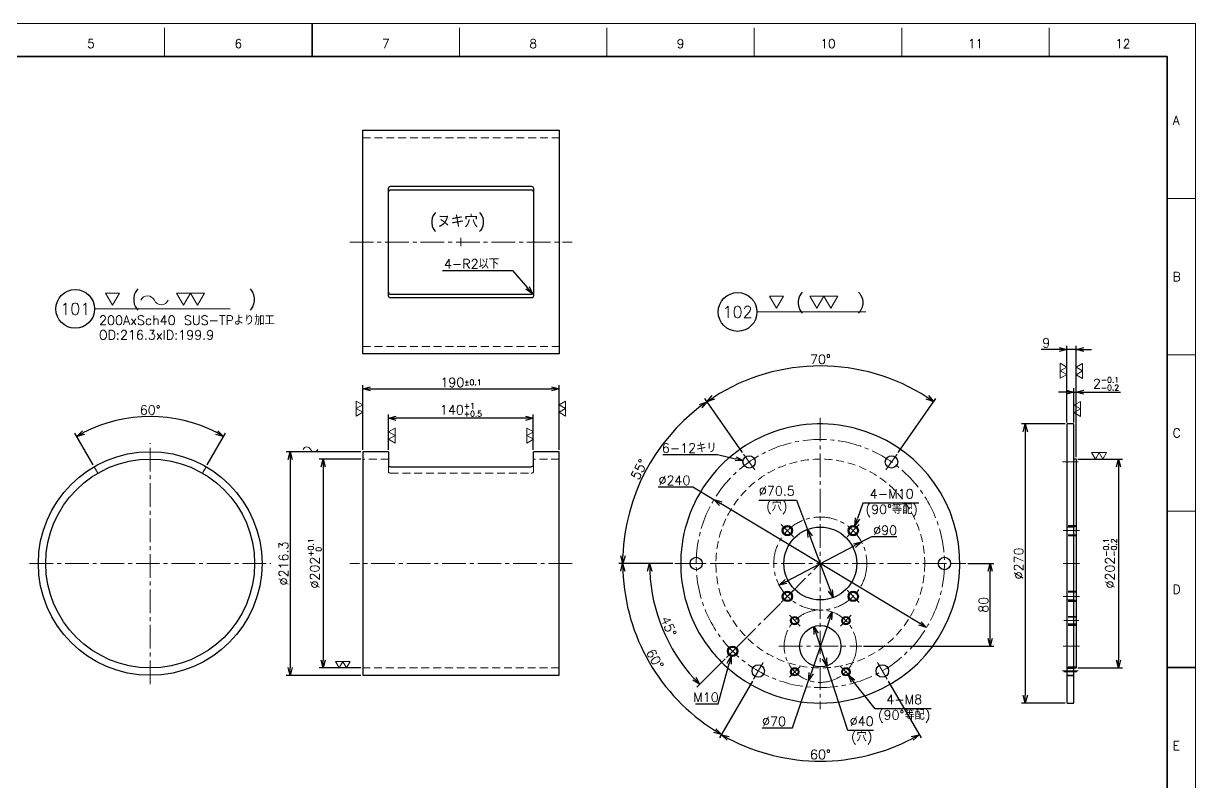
# Model space of a CAD drawing. Header units: millimetres. Extents: x 0 to 1764, y -26 to 1242.
# Drawn here: x 630 to 1764, y 508 to 1242 of the extents above; entities that cross this region are included whole.
import ezdxf
from ezdxf import colors
from ezdxf.entities.mleader import LeaderData, LeaderLine
from ezdxf.enums import TextEntityAlignment as Align
from ezdxf.math import Vec2, Vec3

# ---------------------------------------------------------------- set-up
doc = ezdxf.new("R2010")
doc.units = ezdxf.units.MM
doc.header["$LTSCALE"] = 1.2
doc.header["$PDMODE"] = 99
doc.header["$PDSIZE"] = 1
doc.linetypes.add('CENTER2', pattern=[28.575, 19.05, -3.175, 3.175, -3.175])
doc.linetypes.add('HIDDEN', pattern=[9.525, 6.35, -3.175])
for name, color, linetype, lineweight in [('01_NORMAL', 7, 'Continuous', 25), ('04_HIDDEN', 2, 'HIDDEN', 13), ('05_CENTER', 4, 'CENTER2', 13), ('07_TEXT', 3, 'Continuous', 13), ('08_DIM', 3, 'Continuous', 13), ('90_FRAME', 5, 'Continuous', 35)]:
    doc.layers.add(name, color=color, linetype=linetype, lineweight=lineweight)
doc.layers.add('10_DRAFT', color=8, linetype='Continuous', lineweight=0, plot=False)
doc.layers.add('91_BLANK', color=5, linetype='Continuous', lineweight=0, plot=False)
doc.styles.add('KSS_TXT', font='txt.shx', dxfattribs={"bigfont": 'extfont2.shx'})
doc.styles.add('KSS_TXT_S', font='txt.shx', dxfattribs={"height": 2, "bigfont": 'extfont2.shx'})
doc.styles.get("Standard").update_dxf_attribs({"font": 'txt.shx', "bigfont": 'extfont2.shx'})
doc.dimstyles.new('KSS_DIM', dxfattribs={"dimscale": 3, "dimtxt": 3, "dimasz": 2.5, "dimexe": 1.25, "dimexo": 0.625, "dimtad": 1, "dimdsep": 46, "dimtxsty": 'KSS_TXT', "dimblk": 'OPEN30', "dimcen": 0, "dimazin": 2, "dimtfac": 0.75, "dimtmove": 0, "dimatfit": 3, "dimldrblk": 'OPEN30', "dimfxl": 1.25, "dimtolj": 1, "dimarcsym": 0})
doc.dimstyles.new('KSS_DIM$3', dxfattribs={"dimscale": 3, "dimtxt": 3, "dimasz": 2.5, "dimexe": 1.25, "dimexo": 0.625, "dimtad": 1, "dimtih": 1, "dimtoh": 1, "dimdsep": 46, "dimtxsty": 'KSS_TXT', "dimblk": 'OPEN30', "dimcen": 0, "dimazin": 2, "dimtfac": 0.75, "dimtofl": 0, "dimtmove": 0, "dimatfit": 3, "dimldrblk": 'OPEN30', "dimfxl": 1.25, "dimtolj": 1, "dimarcsym": 0})
doc.dimstyles.new('KSS_DIM$4', dxfattribs={"dimscale": 3, "dimtxt": 3, "dimasz": 2.5, "dimexe": 1.25, "dimexo": 0.625, "dimtad": 1, "dimtih": 1, "dimtoh": 1, "dimdsep": 46, "dimtxsty": 'KSS_TXT', "dimblk": 'OPEN30', "dimcen": 0, "dimse1": 1, "dimazin": 2, "dimtfac": 0.75, "dimtofl": 0, "dimtmove": 0, "dimatfit": 3, "dimldrblk": 'OPEN30', "dimfxl": 1.25, "dimtolj": 1, "dimarcsym": 0})

# ---------------------------------------------------------------- blocks, each defined once
blk = doc.blocks.new('AM_BALLOON1')
at = {"transparency": 16777216}
blk.add_circle((0, 0), 5, dxfattribs=at)
blk.add_attdef('B_NUMBER', text='', height=3, dxfattribs=at).set_placement((0, 0), align=Align.MIDDLE_CENTER)
blk = doc.blocks.new('_OPEN')
at = {"color": 0, "linetype": 'ByBlock'}
for p, q in [((-1, 0.17), (0, 0)), ((0, 0), (-1, -0.17)), ((0, 0), (-1, 0))]:
    blk.add_line(p, q, dxfattribs=at)
blk = doc.blocks.new('_Open30')
at = {"color": 0, "linetype": 'ByBlock', "lineweight": -2}
for p, q in [((-1, 0.27), (0, 0)), ((0, 0), (-1, -0.27)), ((0, 0), (-1, 0))]:
    blk.add_line(p, q, dxfattribs=at)
blk = doc.blocks.new('*D142')
at = {"layer": '08_DIM', "color": 0, "lineweight": -2, "transparency": 16777216}
for p, q in [((1035.9, 1002.5), (1103.5, 1002.5)), ((1103.5, 1002.5), (1118, 985.8))]:
    blk.add_line(p, q, dxfattribs=at)
at = {"layer": 'Defpoints', "color": 0, "transparency": 16777216}
for p in [(1121.6, 981.6), (1122.9, 980.1)]:
    blk.add_point(p, dxfattribs=at)
at = {"layer": '08_DIM', "color": 0, "lineweight": -2, "transparency": 16777216, "xscale": 7.5, "yscale": 7.5, "zscale": 7.5, "rotation": 311.0299359716772}
blk.add_blockref('_Open30', (1122.9, 980.1), dxfattribs=at)
at = {"layer": '08_DIM', "color": 0, "transparency": 16777216, "insert": (1063.8, 1008.9), "char_height": 9, "attachment_point": 5, "style": 'KSS_TXT'}
blk.add_mtext('\\A1;\\A1;4-R2以下', dxfattribs=at)
blk = doc.blocks.new('p1ba01')
for p, q in [((0, 0), (-1.5, 2.6)), ((-1.5, 2.6), (1.5, 2.6)), ((1.5, 2.6), (0, 0))]:
    blk.add_line(p, q)
blk = doc.blocks.new('p1ba02')
for p, q in [((-1.5, 2.6), (1.5, 2.6)), ((0, 0), (-1.5, 2.6)), ((1.5, 2.6), (0, 0)), ((3, 0), (1.5, 2.6)), ((1.5, 2.6), (4.5, 2.6)), ((4.5, 2.6), (3, 0))]:
    blk.add_line(p, q)
blk = doc.blocks.new('*D143')
at = {"layer": '08_DIM', "color": 0, "lineweight": -2, "transparency": 16777216}
for p, q in [((698, 814.5), (680.1, 845.4)), ((808.1, 814.5), (825.9, 845.4))]:
    blk.add_line(p, q, dxfattribs=at)
blk.add_arc((753, 719.2), 142.1, 63.0254, 116.9746, dxfattribs=at)
at = {"layer": 'Defpoints', "color": 0, "transparency": 16777216}
for p in [(777.7, 859.1), (699, 812.8), (702.5, 806.6), (803.5, 806.6), (807.1, 812.8)]:
    blk.add_point(p, dxfattribs=at)
at = {"layer": '08_DIM', "color": 0, "lineweight": -2, "transparency": 16777216, "xscale": 7.5, "yscale": 7.5, "zscale": 7.5}
for p, rotation in [((682, 842.2), 208.4873083749743), ((824.1, 842.2), 331.5126916250257)]:
    blk.add_blockref('_Open30', p, dxfattribs=dict(at, rotation=rotation))
at = {"layer": '08_DIM', "color": 0, "transparency": 16777216, "insert": (753, 867.6), "char_height": 9, "attachment_point": 5, "style": 'KSS_TXT'}
blk.add_mtext('\\A1;60%%d', dxfattribs=at)
blk = doc.blocks.new('*D144')
at = {"layer": '08_DIM', "color": 0, "lineweight": -2, "transparency": 16777216}
for p, q in [((956.7, 820.2), (916.6, 820.2)), ((920.3, 812.7), (920.3, 625.7)), ((956.7, 618.2), (916.6, 618.2))]:
    blk.add_line(p, q, dxfattribs=at)
at = {"layer": 'Defpoints', "color": 0, "transparency": 16777216}
for p in [(958.6, 820.2), (920.3, 618.2), (958.6, 618.2)]:
    blk.add_point(p, dxfattribs=at)
at = {"layer": '08_DIM', "color": 0, "lineweight": -2, "transparency": 16777216, "xscale": 7.5, "yscale": 7.5, "zscale": 7.5}
for p, rotation in [((920.3, 820.2), 90), ((920.3, 618.2), 270)]:
    blk.add_blockref('_Open30', p, dxfattribs=dict(at, rotation=rotation))
at = {"layer": '08_DIM', "color": 0, "transparency": 16777216, "insert": (912.2, 719.2), "char_height": 9, "attachment_point": 5, "rotation": 90, "style": 'KSS_TXT'}
blk.add_mtext('\\A1;\\A1;%%c202{\\H5.400000;\\S+0.1^  0;}', dxfattribs=at)
blk = doc.blocks.new('*D145')
at = {"layer": '08_DIM', "color": 0, "lineweight": -2, "transparency": 16777216}
for p, q in [((956.7, 827.3), (884.7, 827.3)), ((888.4, 819.8), (888.4, 618.5)), ((956.7, 611), (884.7, 611))]:
    blk.add_line(p, q, dxfattribs=at)
at = {"layer": 'Defpoints', "color": 0, "transparency": 16777216}
for p in [(958.6, 827.3), (888.4, 611), (958.6, 611)]:
    blk.add_point(p, dxfattribs=at)
at = {"layer": '08_DIM', "color": 0, "lineweight": -2, "transparency": 16777216, "xscale": 7.5, "yscale": 7.5, "zscale": 7.5}
for p, rotation in [((888.4, 827.3), 90), ((888.4, 611), 270)]:
    blk.add_blockref('_Open30', p, dxfattribs=dict(at, rotation=rotation))
at = {"layer": '08_DIM', "color": 0, "transparency": 16777216, "insert": (882.1, 719.2), "char_height": 9, "attachment_point": 5, "rotation": 90, "style": 'KSS_TXT'}
blk.add_mtext('\\A1;\\A1;%%c216.3', dxfattribs=at)
blk = doc.blocks.new('*D146')
at = {"layer": '08_DIM', "color": 0, "lineweight": -2, "transparency": 16777216}
for p, q in [((958.6, 829.2), (958.6, 891.8)), ((966.1, 888.1), (1141.1, 888.1)), ((1148.6, 829.2), (1148.6, 891.8))]:
    blk.add_line(p, q, dxfattribs=at)
at = {"layer": 'Defpoints', "color": 0, "transparency": 16777216}
for p in [(1148.6, 888.1), (958.6, 827.3), (1148.6, 827.3)]:
    blk.add_point(p, dxfattribs=at)
at = {"layer": '08_DIM', "color": 0, "lineweight": -2, "transparency": 16777216, "xscale": 7.5, "yscale": 7.5, "zscale": 7.5, "rotation": 180}
blk.add_blockref('_Open30', (958.6, 888.1), dxfattribs=at)
at = {"layer": '08_DIM', "color": 0, "lineweight": -2, "transparency": 16777216, "xscale": 7.5, "yscale": 7.5, "zscale": 7.5}
blk.add_blockref('_Open30', (1148.6, 888.1), dxfattribs=at)
at = {"layer": '08_DIM', "color": 0, "transparency": 16777216, "insert": (1053.6, 894.4), "char_height": 9, "attachment_point": 5, "style": 'KSS_TXT'}
blk.add_mtext('\\A1;190{\\H5.400000;%%p0.1}', dxfattribs=at)
blk = doc.blocks.new('*D147')
at = {"layer": '08_DIM', "color": 0, "lineweight": -2, "transparency": 16777216}
for p, q in [((983.6, 829.2), (983.6, 863.4)), ((1123.6, 829.2), (1123.6, 863.4)), ((1116.1, 859.7), (991.1, 859.7))]:
    blk.add_line(p, q, dxfattribs=at)
at = {"layer": 'Defpoints', "color": 0, "transparency": 16777216}
for p in [(983.6, 859.7), (983.6, 827.3), (1123.6, 827.3)]:
    blk.add_point(p, dxfattribs=at)
at = {"layer": '08_DIM', "color": 0, "lineweight": -2, "transparency": 16777216, "xscale": 7.5, "yscale": 7.5, "zscale": 7.5, "rotation": 180}
blk.add_blockref('_Open30', (983.6, 859.7), dxfattribs=at)
at = {"layer": '08_DIM', "color": 0, "lineweight": -2, "transparency": 16777216, "xscale": 7.5, "yscale": 7.5, "zscale": 7.5}
blk.add_blockref('_Open30', (1123.6, 859.7), dxfattribs=at)
at = {"layer": '08_DIM', "color": 0, "transparency": 16777216, "insert": (1053.6, 867.8), "char_height": 9, "attachment_point": 5, "style": 'KSS_TXT'}
blk.add_mtext('\\A1;140{\\H5.400000;\\S+1^ +0.5;}', dxfattribs=at)
blk = doc.blocks.new('*D168')
at = {"layer": '08_DIM', "color": 0, "lineweight": -2, "transparency": 16777216}
for p, q in [((1442.2, 777.6), (1437, 762.8)), ((1496.4, 777.6), (1442.2, 777.6))]:
    blk.add_line(p, q, dxfattribs=at)
at = {"layer": 'Defpoints', "color": 0, "transparency": 16777216}
for p in [(1434.6, 755.7), (1431.3, 746.3)]:
    blk.add_point(p, dxfattribs=at)
at = {"layer": '08_DIM', "color": 0, "lineweight": -2, "transparency": 16777216, "xscale": 7.5, "yscale": 7.5, "zscale": 7.5, "rotation": 250.9624308933385}
blk.add_blockref('_Open30', (1434.6, 755.7), dxfattribs=at)
at = {"layer": '08_DIM', "color": 0, "transparency": 16777216, "insert": (1470.2, 777.6), "char_height": 9, "attachment_point": 5, "style": 'KSS_TXT'}
blk.add_mtext('\\A1;4-M10\\P(90°等配)', dxfattribs=at)
blk = doc.blocks.new('*D170')
at = {"layer": '08_DIM', "color": 0, "lineweight": -2, "transparency": 16777216}
for p, q in [((1450.5, 744.9), (1441, 740)), ((1475.2, 744.9), (1450.5, 744.9)), ((1361.3, 698.3), (1434.4, 736.5))]:
    blk.add_line(p, q, dxfattribs=at)
at = {"layer": 'Defpoints', "color": 0, "transparency": 16777216}
for p in [(1441, 740), (1361.3, 698.3)]:
    blk.add_point(p, dxfattribs=at)
at = {"layer": '08_DIM', "color": 0, "lineweight": -2, "transparency": 16777216, "xscale": 7.5, "yscale": 7.5, "zscale": 7.5}
for p, rotation in [((1441, 740), 27.58734669519618), ((1361.3, 698.3), 207.5873466951962)]:
    blk.add_blockref('_Open30', p, dxfattribs=dict(at, rotation=rotation))
at = {"layer": '08_DIM', "color": 0, "transparency": 16777216, "insert": (1463.8, 751.3), "char_height": 9, "attachment_point": 5, "style": 'KSS_TXT'}
blk.add_mtext('\\A1;%%C90', dxfattribs=at)
blk = doc.blocks.new('*D171')
at = {"layer": '08_DIM', "color": 0, "lineweight": -2, "transparency": 16777216}
for p, q in [((1412.5, 672.3), (1392.3, 613.1)), ((1374.2, 560.1), (1389.8, 606.1)), ((1345, 560.1), (1374.2, 560.1))]:
    blk.add_line(p, q, dxfattribs=at)
at = {"layer": 'Defpoints', "color": 0, "transparency": 16777216}
for p in [(1412.5, 672.3), (1389.8, 606.1)]:
    blk.add_point(p, dxfattribs=at)
at = {"layer": '08_DIM', "color": 0, "lineweight": -2, "transparency": 16777216, "xscale": 7.5, "yscale": 7.5, "zscale": 7.5}
for p, rotation in [((1412.5, 672.3), 71.15519498289183), ((1389.8, 606.1), 251.1551949828918)]:
    blk.add_blockref('_Open30', p, dxfattribs=dict(at, rotation=rotation))
at = {"layer": '08_DIM', "color": 0, "transparency": 16777216, "insert": (1356.4, 566.5), "char_height": 9, "attachment_point": 5, "style": 'KSS_TXT'}
blk.add_mtext('\\A1;%%C70', dxfattribs=at)
blk = doc.blocks.new('*D172')
at = {"layer": '08_DIM', "color": 0, "lineweight": -2, "transparency": 16777216}
for p, q in [((1543.8, 719.2), (1569.1, 719.2)), ((1565.4, 646.7), (1565.4, 711.7)), ((1443, 639.2), (1569.1, 639.2))]:
    blk.add_line(p, q, dxfattribs=at)
at = {"layer": 'Defpoints', "color": 0, "transparency": 16777216}
for p in [(1541.9, 719.2), (1565.4, 719.2), (1441.2, 639.2)]:
    blk.add_point(p, dxfattribs=at)
at = {"layer": '08_DIM', "color": 0, "lineweight": -2, "transparency": 16777216, "xscale": 7.5, "yscale": 7.5, "zscale": 7.5}
for p, rotation in [((1565.4, 719.2), 90), ((1565.4, 639.2), 270)]:
    blk.add_blockref('_Open30', p, dxfattribs=dict(at, rotation=rotation))
at = {"layer": '08_DIM', "color": 0, "transparency": 16777216, "insert": (1559, 679.2), "char_height": 9, "attachment_point": 5, "rotation": 90, "style": 'KSS_TXT'}
blk.add_mtext('\\A1;80', dxfattribs=at)
blk = doc.blocks.new('*D173')
at = {"layer": '08_DIM', "color": 0, "lineweight": -2, "transparency": 16777216}
for p, q in [((1258.5, 719.2), (1232.2, 719.2)), ((1309.1, 627.1), (1281.7, 599.7))]:
    blk.add_line(p, q, dxfattribs=at)
blk.add_arc((1401.2, 719.2), 165.2, 182.6021, 222.3979, dxfattribs=at)
at = {"layer": 'Defpoints', "color": 0, "transparency": 16777216}
for p in [(1260.4, 719.2), (1541.9, 719.2), (1241.6, 676.4), (1322.2, 640.2), (1310.4, 628.4)]:
    blk.add_point(p, dxfattribs=at)
at = {"layer": '08_DIM', "color": 0, "lineweight": -2, "transparency": 16777216, "xscale": 7.5, "yscale": 7.5, "zscale": 7.5}
for p, rotation in [((1236, 719.2), 91.30105696375615), ((1284.4, 602.4), 313.6989430362424)]:
    blk.add_blockref('_Open30', p, dxfattribs=dict(at, rotation=rotation))
at = {"layer": '08_DIM', "color": 0, "transparency": 16777216, "insert": (1254.5, 658.4), "char_height": 9, "attachment_point": 5, "rotation": 292.5, "style": 'KSS_TXT'}
blk.add_mtext('\\A1;45%%d', dxfattribs=at)
blk = doc.blocks.new('*D174')
at = {"layer": '08_DIM', "color": 0, "lineweight": -2, "transparency": 16777216}
for p, q in [((1302.4, 583.4), (1313, 622.3)), ((1280.6, 583.4), (1302.4, 583.4))]:
    blk.add_line(p, q, dxfattribs=at)
at = {"layer": 'Defpoints', "color": 0, "transparency": 16777216}
for p in [(1317.6, 639.1), (1315, 629.5)]:
    blk.add_point(p, dxfattribs=at)
at = {"layer": '08_DIM', "color": 0, "lineweight": -2, "transparency": 16777216, "xscale": 7.5, "yscale": 7.5, "zscale": 7.5, "rotation": 74.71176267443673}
blk.add_blockref('_Open30', (1315, 629.5), dxfattribs=at)
at = {"layer": '08_DIM', "color": 0, "transparency": 16777216, "insert": (1290.6, 589.8), "char_height": 9, "attachment_point": 5, "style": 'KSS_TXT'}
blk.add_mtext('\\A1;M10', dxfattribs=at)
blk = doc.blocks.new('*D175')
at = {"layer": '08_DIM', "color": 0, "lineweight": -2, "transparency": 16777216}
for p, q in [((1639.5, 855.5), (1639.5, 929.9)), ((1648.5, 822), (1648.5, 929.9)), ((1632, 926.2), (1614.7, 926.2)), ((1648.5, 926.2), (1639.5, 926.2)), ((1656, 926.2), (1663.5, 926.2))]:
    blk.add_line(p, q, dxfattribs=at)
at = {"layer": 'Defpoints', "color": 0, "transparency": 16777216}
for p in [(1639.5, 926.2), (1639.5, 853.7), (1648.5, 820.2)]:
    blk.add_point(p, dxfattribs=at)
at = {"layer": '08_DIM', "color": 0, "lineweight": -2, "transparency": 16777216, "xscale": 7.5, "yscale": 7.5, "zscale": 7.5}
blk.add_blockref('_Open30', (1639.5, 926.2), dxfattribs=at)
at = {"layer": '08_DIM', "color": 0, "lineweight": -2, "transparency": 16777216, "xscale": 7.5, "yscale": 7.5, "zscale": 7.5, "rotation": 180}
blk.add_blockref('_Open30', (1648.5, 926.2), dxfattribs=at)
at = {"layer": '08_DIM', "color": 0, "transparency": 16777216, "insert": (1619.6, 932.6), "char_height": 9, "attachment_point": 5, "style": 'KSS_TXT'}
blk.add_mtext('\\A1;9', dxfattribs=at)
blk = doc.blocks.new('*D176')
at = {"layer": '08_DIM', "color": 0, "lineweight": -2, "transparency": 16777216}
for p, q in [((1639, 884.9), (1631.5, 884.9)), ((1646.5, 855.5), (1646.5, 888.7)), ((1646.5, 884.9), (1648.5, 884.9)), ((1648.5, 822), (1648.5, 888.7)), ((1656, 884.9), (1691.5, 884.9))]:
    blk.add_line(p, q, dxfattribs=at)
at = {"layer": 'Defpoints', "color": 0, "transparency": 16777216}
for p in [(1648.5, 884.9), (1646.5, 853.7), (1648.5, 820.2)]:
    blk.add_point(p, dxfattribs=at)
at = {"layer": '08_DIM', "color": 0, "lineweight": -2, "transparency": 16777216, "xscale": 7.5, "yscale": 7.5, "zscale": 7.5}
blk.add_blockref('_Open30', (1646.5, 884.9), dxfattribs=at)
at = {"layer": '08_DIM', "color": 0, "lineweight": -2, "transparency": 16777216, "xscale": 7.5, "yscale": 7.5, "zscale": 7.5, "rotation": 180}
blk.add_blockref('_Open30', (1648.5, 884.9), dxfattribs=at)
at = {"layer": '08_DIM', "color": 0, "transparency": 16777216, "insert": (1677.5, 893.1), "char_height": 9, "attachment_point": 5, "style": 'KSS_TXT'}
blk.add_mtext('\\A1;2{\\H5.400000;\\S-0.1^ -0.2;}', dxfattribs=at)
blk = doc.blocks.new('*D177')
at = {"layer": '08_DIM', "color": 0, "lineweight": -2, "transparency": 16777216}
for p, q in [((1650.3, 820.2), (1693.3, 820.2)), ((1689.5, 812.7), (1689.5, 625.7)), ((1650.3, 618.2), (1693.3, 618.2))]:
    blk.add_line(p, q, dxfattribs=at)
at = {"layer": 'Defpoints', "color": 0, "transparency": 16777216}
for p in [(1648.5, 820.2), (1648.5, 618.2), (1689.5, 618.2)]:
    blk.add_point(p, dxfattribs=at)
at = {"layer": '08_DIM', "color": 0, "lineweight": -2, "transparency": 16777216, "xscale": 7.5, "yscale": 7.5, "zscale": 7.5}
for p, rotation in [((1689.5, 820.2), 90), ((1689.5, 618.2), 270)]:
    blk.add_blockref('_Open30', p, dxfattribs=dict(at, rotation=rotation))
at = {"layer": '08_DIM', "color": 0, "transparency": 16777216, "insert": (1681.3, 719.2), "char_height": 9, "attachment_point": 5, "rotation": 90, "style": 'KSS_TXT'}
blk.add_mtext('\\A1;\\A1;%%c202{\\H5.400000;\\S-0.1^ -0.2;}', dxfattribs=at)
blk = doc.blocks.new('*D178')
at = {"layer": '08_DIM', "color": 0, "lineweight": -2, "transparency": 16777216}
for p, q in [((1638.1, 854.2), (1595.6, 854.2)), ((1599.4, 846.7), (1599.4, 591.7)), ((1638.1, 584.2), (1595.6, 584.2))]:
    blk.add_line(p, q, dxfattribs=at)
at = {"layer": 'Defpoints', "color": 0, "transparency": 16777216}
for p in [(1640, 854.2), (1599.4, 584.2), (1640, 584.2)]:
    blk.add_point(p, dxfattribs=at)
at = {"layer": '08_DIM', "color": 0, "lineweight": -2, "transparency": 16777216, "xscale": 7.5, "yscale": 7.5, "zscale": 7.5}
for p, rotation in [((1599.4, 854.2), 90), ((1599.4, 584.2), 270)]:
    blk.add_blockref('_Open30', p, dxfattribs=dict(at, rotation=rotation))
at = {"layer": '08_DIM', "color": 0, "transparency": 16777216, "insert": (1593, 719.2), "char_height": 9, "attachment_point": 5, "rotation": 90, "style": 'KSS_TXT'}
blk.add_mtext('\\A1;\\A1;%%c270', dxfattribs=at)
blk = doc.blocks.new('*D179')
at = {"layer": '08_DIM', "color": 0, "lineweight": -2, "transparency": 16777216}
for p, q in [((1335.5, 605.5), (1303.7, 550.4)), ((1466.8, 605.5), (1498.6, 550.4))]:
    blk.add_line(p, q, dxfattribs=at)
blk.add_arc((1401.2, 719.2), 191.2, 242.2479, 297.7521, dxfattribs=at)
at = {"layer": 'Defpoints', "color": 0, "transparency": 16777216}
for p in [(1345.8, 623.3), (1456.5, 623.3), (1336.5, 607.2), (1465.8, 607.2), (1368, 530.9)]:
    blk.add_point(p, dxfattribs=at)
at = {"layer": '08_DIM', "color": 0, "lineweight": -2, "transparency": 16777216, "xscale": 7.5, "yscale": 7.5, "zscale": 7.5}
for p, rotation in [((1305.6, 553.6), 151.1239716806126), ((1496.7, 553.6), 28.87602831940673)]:
    blk.add_blockref('_Open30', p, dxfattribs=dict(at, rotation=rotation))
at = {"layer": '08_DIM', "color": 0, "transparency": 16777216, "insert": (1401.2, 534.4), "char_height": 9, "attachment_point": 5, "style": 'KSS_TXT'}
blk.add_mtext('\\A1;60%%d', dxfattribs=at)
blk = doc.blocks.new('*D180')
at = {"layer": '08_DIM', "color": 0, "lineweight": -2, "transparency": 16777216}
for p, q in [((1258.5, 719.2), (1206.3, 719.2)), ((1335.5, 605.5), (1303.7, 550.4))]:
    blk.add_line(p, q, dxfattribs=at)
blk.add_arc((1401.2, 719.2), 191.1, 182.2487, 237.7513, dxfattribs=at)
at = {"layer": 'Defpoints', "color": 0, "transparency": 16777216}
for p in [(1260.4, 719.2), (1541.9, 719.2), (1221.6, 653.8), (1345.8, 623.3), (1336.5, 607.2)]:
    blk.add_point(p, dxfattribs=at)
at = {"layer": '08_DIM', "color": 0, "lineweight": -2, "transparency": 16777216, "xscale": 7.5, "yscale": 7.5, "zscale": 7.5}
for p, rotation in [((1210, 719.2), 91.12434793611308), ((1305.6, 553.7), 328.8756520638976)]:
    blk.add_blockref('_Open30', p, dxfattribs=dict(at, rotation=rotation))
at = {"layer": '08_DIM', "color": 0, "transparency": 16777216, "insert": (1241.2, 626.8), "char_height": 9, "attachment_point": 5, "rotation": 300, "style": 'KSS_TXT'}
blk.add_mtext('\\A1;60%%d', dxfattribs=at)
blk = doc.blocks.new('*D181')
at = {"layer": '08_DIM', "color": 0, "lineweight": -2, "transparency": 16777216}
for p, q in [((1325.9, 826.6), (1289.4, 878.8)), ((1258.5, 719.2), (1206.3, 719.2))]:
    blk.add_line(p, q, dxfattribs=at)
blk.add_arc((1401.1, 719.2), 191.1, 127.2493, 177.7507, dxfattribs=at)
at = {"layer": 'Defpoints', "color": 0, "transparency": 16777216}
for p in [(1247.9, 833.3), (1326.9, 825.1), (1337.7, 809.8), (1260.4, 719.2), (1541.9, 719.2)]:
    blk.add_point(p, dxfattribs=at)
at = {"layer": '08_DIM', "color": 0, "lineweight": -2, "transparency": 16777216, "xscale": 7.5, "yscale": 7.5, "zscale": 7.5}
for p, rotation in [((1291.5, 875.7), 36.12465032947154), ((1210.1, 719.2), 268.8753496705337)]:
    blk.add_blockref('_Open30', p, dxfattribs=dict(at, rotation=rotation))
at = {"layer": '08_DIM', "color": 0, "transparency": 16777216, "insert": (1226, 810.3), "char_height": 9, "attachment_point": 5, "rotation": 62.5, "style": 'KSS_TXT'}
blk.add_mtext('\\A1;55%%d', dxfattribs=at)
blk = doc.blocks.new('*D182')
at = {"layer": '08_DIM', "color": 0, "lineweight": -2, "transparency": 16777216}
for p, q in [((1325.9, 826.6), (1289.4, 878.8)), ((1476.4, 826.6), (1513, 878.8))]:
    blk.add_line(p, q, dxfattribs=at)
blk.add_arc((1401.2, 719.1), 191.2, 57.248, 122.752, dxfattribs=at)
at = {"layer": 'Defpoints', "color": 0, "transparency": 16777216}
for p in [(1439.8, 906.3), (1326.9, 825.1), (1475.4, 825.1), (1337.7, 809.8), (1464.7, 809.8)]:
    blk.add_point(p, dxfattribs=at)
at = {"layer": '08_DIM', "color": 0, "lineweight": -2, "transparency": 16777216, "xscale": 7.5, "yscale": 7.5, "zscale": 7.5}
for p, rotation in [((1291.5, 875.7), 213.8760151168779), ((1510.8, 875.7), 326.1239848831313)]:
    blk.add_blockref('_Open30', p, dxfattribs=dict(at, rotation=rotation))
at = {"layer": '08_DIM', "color": 0, "transparency": 16777216, "insert": (1401.2, 916.7), "char_height": 9, "attachment_point": 5, "style": 'KSS_TXT'}
blk.add_mtext('\\A1;70%%d', dxfattribs=at)
blk = doc.blocks.new('p1ba05')
for centre, start, end in [((-2.95, 0.29), 24.2276, 155.5758), ((0, 1.62), 204.2276, 335.5758)]:
    blk.add_arc(centre, 1.62, start, end)
blk = doc.blocks.new('*D205')
at = {"layer": '08_DIM', "color": 0, "lineweight": -2, "transparency": 16777216}
for p, q in [((1341.8, 780.4), (1378.2, 780.4)), ((1378.2, 780.4), (1388.8, 752.2)), ((1413.5, 686.2), (1391.4, 745.2))]:
    blk.add_line(p, q, dxfattribs=at)
at = {"layer": 'Defpoints', "color": 0, "transparency": 16777216}
for p in [(1388.8, 752.2), (1413.5, 686.2)]:
    blk.add_point(p, dxfattribs=at)
at = {"layer": '08_DIM', "color": 0, "lineweight": -2, "transparency": 16777216, "xscale": 7.5, "yscale": 7.5, "zscale": 7.5}
for p, rotation in [((1388.8, 752.2), 110.5442500539991), ((1413.5, 686.2), 290.5442500539991)]:
    blk.add_blockref('_Open30', p, dxfattribs=dict(at, rotation=rotation))
at = {"layer": '08_DIM', "color": 0, "transparency": 16777216, "insert": (1359.1, 780.4), "char_height": 9, "attachment_point": 5, "style": 'KSS_TXT'}
blk.add_mtext('\\A1;%%C70.5\\P(穴)', dxfattribs=at)
blk = doc.blocks.new('*D207')
at = {"layer": '08_DIM', "color": 0, "lineweight": -2, "transparency": 16777216}
for p, q in [((1244.2, 793.2), (1278, 793.2)), ((1278, 793.2), (1298.3, 781)), ((1504, 657.3), (1304.7, 777.1))]:
    blk.add_line(p, q, dxfattribs=at)
at = {"layer": 'Defpoints', "color": 0, "transparency": 16777216}
for p in [(1298.3, 781), (1504, 657.3)]:
    blk.add_point(p, dxfattribs=at)
at = {"layer": '08_DIM', "color": 0, "lineweight": -2, "transparency": 16777216, "xscale": 7.5, "yscale": 7.5, "zscale": 7.5}
for p, rotation in [((1298.3, 781), 148.9845643568532), ((1504, 657.3), 328.9845643568532)]:
    blk.add_blockref('_Open30', p, dxfattribs=dict(at, rotation=rotation))
at = {"layer": '08_DIM', "color": 0, "transparency": 16777216, "insert": (1260.1, 799.6), "char_height": 9, "attachment_point": 5, "style": 'KSS_TXT'}
blk.add_mtext('\\A1;%%C240', dxfattribs=at)
blk = doc.blocks.new('*D208')
at = {"layer": '08_DIM', "color": 0, "lineweight": -2, "transparency": 16777216}
for p, q in [((1249, 824.5), (1301.7, 824.5)), ((1301.7, 824.5), (1319.1, 820.5))]:
    blk.add_line(p, q, dxfattribs=at)
at = {"layer": 'Defpoints', "color": 0, "transparency": 16777216}
for p in [(1326.5, 818.8), (1338.2, 816.1)]:
    blk.add_point(p, dxfattribs=at)
at = {"layer": '08_DIM', "color": 0, "lineweight": -2, "transparency": 16777216, "xscale": 7.5, "yscale": 7.5, "zscale": 7.5, "rotation": 347.0402162987647}
blk.add_blockref('_Open30', (1326.5, 818.8), dxfattribs=at)
at = {"layer": '08_DIM', "color": 0, "transparency": 16777216, "insert": (1274.4, 830.9), "char_height": 9, "attachment_point": 5, "style": 'KSS_TXT'}
blk.add_mtext('\\A1;6-12キリ', dxfattribs=at)
blk = doc.blocks.new('*D209')
at = {"layer": '08_DIM', "color": 0, "lineweight": -2, "transparency": 16777216}
for p, q in [((1454.2, 578.7), (1433, 605.4)), ((1508.5, 578.7), (1454.2, 578.7))]:
    blk.add_line(p, q, dxfattribs=at)
at = {"layer": 'Defpoints', "color": 0, "transparency": 16777216}
for p in [(1423.4, 617.6), (1428.4, 611.3)]:
    blk.add_point(p, dxfattribs=at)
at = {"layer": '08_DIM', "color": 0, "lineweight": -2, "transparency": 16777216, "xscale": 7.5, "yscale": 7.5, "zscale": 7.5, "rotation": 128.4077970841676}
blk.add_blockref('_Open30', (1428.4, 611.3), dxfattribs=at)
at = {"layer": '08_DIM', "color": 0, "transparency": 16777216, "insert": (1482.3, 578.7), "char_height": 9, "attachment_point": 5, "style": 'KSS_TXT'}
blk.add_mtext('\\A1;4-M8\\P(90°等配)', dxfattribs=at)
blk = doc.blocks.new('*D210')
at = {"layer": '08_DIM', "color": 0, "lineweight": -2, "transparency": 16777216}
for p, q in [((1394.9, 658.2), (1405, 627.3)), ((1427.9, 557.6), (1407.4, 620.2)), ((1452.6, 557.6), (1427.9, 557.6))]:
    blk.add_line(p, q, dxfattribs=at)
at = {"layer": 'Defpoints', "color": 0, "transparency": 16777216}
for p in [(1394.9, 658.2), (1407.4, 620.2)]:
    blk.add_point(p, dxfattribs=at)
at = {"layer": '08_DIM', "color": 0, "lineweight": -2, "transparency": 16777216, "xscale": 7.5, "yscale": 7.5, "zscale": 7.5}
for p, rotation in [((1394.9, 658.2), 108.1220070602254), ((1407.4, 620.2), 288.1220070602254)]:
    blk.add_blockref('_Open30', p, dxfattribs=dict(at, rotation=rotation))
at = {"layer": '08_DIM', "color": 0, "transparency": 16777216, "insert": (1441.2, 557.6), "char_height": 9, "attachment_point": 5, "style": 'KSS_TXT'}
blk.add_mtext('\\A1;%%C40\\P(穴)', dxfattribs=at)

msp = doc.modelspace()

# ---------------------------------------------------------------- linework, layer by layer
at = {"color": 0}
for p, q in [((985.617, 1080.61), (1121.617, 1080.61)), ((985.617, 979.61), (1121.617, 979.61)), ((983.617, 827.325), (983.617, 813.822)), ((1123.617, 813.822), (1123.617, 827.325)), ((1648.47, 820.175), (1646.47, 820.175)), ((985.617, 812.835), (1121.617, 812.835)), ((1646.47, 618.175), (1648.47, 618.175))]:
    msp.add_line(p, q, dxfattribs=at)
msp.add_lwpolyline([(1123.617, 1082.185), (1123.617, 978.035, -0.41421356), (1121.617, 976.035), (985.617, 976.035, -0.41421356), (983.617, 978.035), (983.617, 1082.185, -0.41421356), (985.617, 1084.185), (1121.617, 1084.185, -0.41421356)], format="xyb", close=True, dxfattribs=at)
msp.add_lwpolyline([(1645.97, 854.175), (1639.97, 854.175), (1639.47, 853.675), (1639.47, 584.675), (1639.97, 584.175), (1645.97, 584.175), (1646.47, 584.675), (1646.47, 853.675)], close=True, dxfattribs=at)
for points in [[(983.617, 827.325), (958.617, 827.325), (958.617, 611.025), (1148.617, 611.025), (1148.617, 827.325), (1123.617, 827.325)], [(1648.47, 820.175), (1648.47, 618.175)]]:
    msp.add_lwpolyline(points, dxfattribs=at)
for centre, radius in [((753.047, 719.175), 108.15), ((753.047, 719.175), 101), ((1332.306, 817.46), 6), ((1470.011, 817.453), 6), ((1369.333, 750.994), 5), ((1369.333, 750.994), 4), ((1401.153, 719.175), 35.25), ((1432.973, 750.994), 5), ((1432.973, 750.994), 4), ((1281.153, 719.175), 6), ((1521.153, 719.175), 6), ((1369.333, 687.355), 5), ((1432.973, 687.355), 5), ((1369.333, 687.355), 4), ((1432.973, 687.355), 4), ((1376.404, 663.923), 4), ((1376.404, 663.923), 3.25), ((1401.153, 639.175), 20), ((1425.902, 663.923), 4), ((1425.902, 663.923), 3.25), ((1316.3, 634.322), 5), ((1316.3, 634.322), 4), ((1341.152, 615.252), 6), ((1376.404, 614.426), 4), ((1376.404, 614.426), 3.25), ((1425.902, 614.426), 4), ((1425.902, 614.426), 3.25), ((1461.152, 615.251), 6)]:
    msp.add_circle(centre, radius, dxfattribs=at)
for centre, radius, start, end in [((985.617, 1078.61), 2, 90, 180), ((1121.617, 1078.61), 2, 0, 90), ((985.617, 981.61), 2, 180, 270), ((1121.617, 981.61), 2, 270, 0), ((1401.153, 719.175), 135, 291.703685, 219.042281), ((1401.153, 719.175), 135, 219.042285, 230.957713), ((1401.153, 719.175), 135, 230.957707, 248.296317), ((1401.153, 719.175), 135.001, 248.296446, 291.703604)]:
    msp.add_arc(centre, radius, start, end, dxfattribs=at)
msp.add_ellipse((985.617, 813.822), major_axis=(-2, 0), ratio=0.49348816, start_param=0, end_param=1.57079633, dxfattribs=at)
at = {"color": 0, "extrusion": (0, 0, -1)}
msp.add_ellipse((1121.617, 813.822), major_axis=(2, 0), ratio=0.49348816, start_param=0, end_param=1.57079633, dxfattribs=at)
at = {"layer": '01_NORMAL'}
msp.add_lwpolyline([(958.617, 921.96), (958.617, 1138.26), (1148.617, 1138.26), (1148.617, 921.96)], close=True, dxfattribs=at)
at = {"layer": '04_HIDDEN'}
for p, q in [((958.617, 1131.11), (1148.617, 1131.11)), ((958.617, 929.11), (1148.617, 929.11)), ((983.617, 820.175), (958.617, 820.175)), ((1148.617, 820.175), (1123.617, 820.175)), ((702.547, 806.643), (698.972, 812.835)), ((803.547, 806.643), (807.122, 812.835)), ((983.617, 813.822), (983.617, 807.63)), ((985.617, 806.643), (1121.617, 806.643)), ((1123.617, 813.822), (1123.617, 807.63)), ((1648.47, 755.994), (1639.47, 755.994)), ((1648.47, 754.994), (1639.47, 754.994)), ((1648.47, 746.994), (1639.47, 746.994)), ((1648.47, 745.994), (1639.47, 745.994)), ((1648.47, 692.355), (1639.47, 692.355)), ((1648.47, 691.355), (1639.47, 691.355)), ((1648.47, 683.355), (1639.47, 683.355)), ((1648.47, 682.355), (1639.47, 682.355)), ((1648.47, 667.923), (1639.47, 667.923)), ((1648.47, 667.173), (1639.47, 667.173)), ((1648.47, 660.673), (1639.47, 660.673)), ((1648.47, 659.923), (1639.47, 659.923)), ((1148.617, 618.175), (958.617, 618.175)), ((1646.47, 618.426), (1639.47, 618.426)), ((1646.47, 617.676), (1639.47, 617.676)), ((1646.47, 611.176), (1639.47, 611.176)), ((1646.47, 610.426), (1639.47, 610.426))]:
    msp.add_line(p, q, dxfattribs=at)
at = {"layer": '04_HIDDEN', "color": 9}
for p, q in [((1639.47, 754.425), (1648.47, 754.425)), ((1639.47, 683.925), (1648.47, 683.925)), ((1648.47, 659.175), (1639.47, 659.175)), ((1648.47, 619.175), (1639.47, 619.175))]:
    msp.add_line(p, q, dxfattribs=at)
at = {"layer": '04_HIDDEN'}
msp.add_circle((1401.153, 719.175), 101, dxfattribs=at)
msp.add_ellipse((985.617, 807.63), major_axis=(-2, 0), ratio=0.49348816, start_param=0, end_param=1.57079633, dxfattribs=at)
at = {"layer": '04_HIDDEN', "extrusion": (0, 0, -1)}
msp.add_ellipse((1121.617, 807.63), major_axis=(2, 0), ratio=0.49348816, start_param=0, end_param=1.57079633, dxfattribs=at)
at = {"layer": '05_CENTER'}
for p, q in [((946.026, 1030.11), (1161.209, 1030.11)), ((1401.153, 859.96), (1401.153, 578.389)), ((753.047, 602.595), (753.047, 835.754)), ((1337.664, 809.809), (1326.948, 825.112)), ((1464.653, 809.801), (1475.368, 825.105)), ((1650.672, 817.453), (1635.402, 817.453)), ((1375.231, 745.096), (1363.435, 756.892)), ((1438.871, 756.892), (1427.075, 745.096)), ((1651.858, 750.994), (1636.082, 750.994)), ((636.468, 719.175), (869.626, 719.175)), ((1161.209, 719.175), (946.026, 719.175)), ((1260.367, 719.175), (1541.939, 719.175)), ((1290.494, 719.175), (1271.812, 719.175)), ((1322.198, 640.22), (1401.153, 719.175)), ((1536.812, 719.175), (1530.494, 719.175)), ((1651.858, 719.175), (1636.082, 719.175)), ((1375.231, 693.253), (1363.435, 681.457)), ((1438.871, 681.457), (1427.075, 693.253)), ((1651.858, 687.355), (1636.082, 687.355)), ((1371.213, 669.114), (1381.595, 658.732)), ((1431.092, 669.114), (1420.711, 658.732)), ((1651.185, 663.923), (1636.755, 663.923)), ((1322.198, 640.22), (1310.402, 628.424)), ((1361.153, 639.175), (1441.153, 639.175)), ((1651.858, 639.175), (1636.082, 639.175)), ((1345.823, 623.342), (1336.482, 607.162)), ((1371.213, 609.235), (1381.595, 619.617)), ((1431.092, 609.235), (1420.711, 619.617)), ((1456.481, 623.34), (1465.822, 607.161)), ((1650.667, 615.251), (1635.398, 615.251)), ((1649.185, 614.426), (1636.755, 614.426))]:
    msp.add_line(p, q, dxfattribs=at)
for centre, radius in [((1401.153, 719.175), 120), ((1401.153, 719.175), 45), ((1401.153, 639.175), 35)]:
    msp.add_circle(centre, radius, dxfattribs=at)
at = {"layer": '08_DIM'}
for p, q in [((699.306, 965.458), (830.44, 965.458)), ((1339.922, 962.508), (1445.032, 962.508))]:
    msp.add_line(p, q, dxfattribs=at)
at = {"layer": '10_DRAFT'}
for p, q in [((1053.617, 1034.167), (1053.617, 1026.054)), ((1648.47, 719.175), (1639.47, 719.175))]:
    msp.add_line(p, q, dxfattribs=at)
at = {"layer": '90_FRAME', "color": 4, "lineweight": 13}
for p, q in [((767.032, 1209.75), (767.032, 1237.359)), ((1052.169, 1209.75), (1052.169, 1237.359)), ((1194.737, 1209.75), (1194.737, 1237.359)), ((1337.305, 1209.75), (1337.305, 1237.359)), ((1479.873, 1209.75), (1479.873, 1237.359)), ((1622.441, 1209.75), (1622.441, 1237.359)), ((1764.068, 1072.29), (1736.459, 1072.29)), ((1764.068, 921.066), (1736.459, 921.066)), ((1764.068, 769.842), (1736.459, 769.842))]:
    msp.add_line(p, q, dxfattribs=at)
at = {"layer": '90_FRAME'}
for p, q in [((909.6, 1241.619), (909.6, 1209.75)), ((1764.068, 618.618), (1736.459, 618.618))]:
    msp.add_line(p, q, dxfattribs=at)
msp.add_lwpolyline([(82.742, 27.485), (1736.459, 27.485), (1736.459, 1209.75), (82.742, 1209.75)], close=True, dxfattribs=at)
at = {"layer": '91_BLANK'}
msp.add_lwpolyline([(0, 0), (1764.068, 0), (1764.068, 1241.619), (0, 1241.619)], close=True, dxfattribs=at)

# ---------------------------------------------------------------- block references
at = {"layer": '08_DIM'}
for name, p, xscale, yscale, zscale in [('p1ba01', (716.706, 969.035), 4.5, 4.5, 4.5), ('p1ba05', (763.779, 969.561), 4.5, 4.5, 4.5), ('p1ba02', (785.361, 969.035), 4.5, 4.5, 4.5), ('p1ba01', (1358.806, 966.085), 4.5, 4.5, 4.5), ('p1ba02', (1397.845, 966.085), 4.5, 4.5, 4.5), ('p1ba05', (911.529, 827.325), 2.4, 2.4, 2.4), ('p1ba02', (1667.151, 820.175), 2.4, 2.4, 2.4), ('p1ba02', (935.719, 618.175), 2.4, 2.4, 2.4)]:
    msp.add_blockref(name, p, dxfattribs=dict(at, xscale=xscale, yscale=yscale, zscale=zscale))
at = {"layer": '08_DIM', "yscale": 2.4, "zscale": 2.4}
for p, xscale, rotation in [((1639.47, 902.027), 2.4, 90), ((1648.47, 909.061), 2.4, 270), ((958.617, 865.428), 2.4, 90), ((1148.617, 865.428), -2.4, 270), ((1646.47, 872.347), 2.4, 270), ((983.617, 846.544), 2.4, 270), ((1123.617, 846.544), -2.4, 89.99999999999994)]:
    msp.add_blockref('p1ba02', p, dxfattribs=dict(at, xscale=xscale, rotation=rotation))

# ---------------------------------------------------------------- texts
at = {"layer": '07_TEXT'}
for s, height, style, p in [('(ヌキ穴)', 12, 'KSS_TXT_S', (1023.263, 1044.291)), ('(     \u3000  )', 13.5, 'KSS_TXT', (734.788, 968.696)), ('( \u3000  )', 13.5, 'KSS_TXT', (1377.354, 965.746)), ('200AxSch40 SUS-TPより加工', 9, 'KSS_TXT_S', (703.601, 949.948)), ('OD:216.3xID:199.9', 9, 'KSS_TXT', (703.391, 935.785))]:
    msp.add_text(s, height=height, dxfattribs=dict(at, style=style)).set_placement(p)
at = {"layer": '90_FRAME', "color": 0, "lineweight": 13, "style": 'KSS_TXT'}
for s, p in [('5', (695.748, 1215.249)), ('6', (838.316, 1215.249)), ('7', (980.884, 1215.249)), ('8', (1123.453, 1215.249)), ('9', (1266.021, 1215.249)), ('10', (1408.589, 1215.249)), ('11', (1551.157, 1215.249)), ('12', (1693.725, 1215.249))]:
    msp.add_text(s, height=8.52, dxfattribs=at).set_placement(p, align=Align.BOTTOM_CENTER)
for s, p in [('A', (1741.947, 1147.902)), ('B', (1741.947, 996.678)), ('C', (1741.947, 845.454)), ('D', (1741.947, 694.23)), ('E', (1741.947, 543.006))]:
    msp.add_text(s, height=8.52, dxfattribs=at).set_placement(p, align=Align.MIDDLE_LEFT)

# ---------------------------------------------------------------- dimensions: what is measured, and where the dimension line sits
at = {"layer": '08_DIM'}
dim = msp.add_radius_dim(center=(1121.617, 981.61), mpoint=(1120.305, 983.119), text='\\A1;4-<>以下', dimstyle='KSS_DIM$4', override={"dimpost": 'R<>', "dimtxsty": 'KSS_TXT', "dimtfill": 0, "dimtfillclr": 0}, dxfattribs=at)
dim.commit()
dim.dimension.update_dxf_attribs({"geometry": '*D142', "text_midpoint": (1063.755, 1002.481), "dimtype": 164})
dim = msp.add_linear_dim(base=(1639.47, 926.181), p1=(1648.47, 820.175), p2=(1639.47, 853.675), dimstyle='KSS_DIM', dxfattribs=at)
dim.commit()
dim.dimension.update_dxf_attribs({"geometry": '*D175', "text_midpoint": (1619.595, 932.556)})
for base, line1, line2, picture, middle in [((1439.819, 906.346), ((1464.653, 809.801), (1475.368, 825.105)), ((1337.664, 809.809), (1326.948, 825.112)), '*D182', (1401.161, 916.671)), ((777.714, 859.071), ((803.547, 806.643), (807.122, 812.835)), ((702.547, 806.643), (698.972, 812.835)), '*D143', (753.047, 867.604)), ((1247.875, 833.266), ((1337.664, 809.809), (1326.948, 825.112)), ((1260.367, 719.175), (1541.939, 719.175)), '*D181', (1225.991, 810.345)), ((1221.568, 653.811), ((1260.367, 719.175), (1541.939, 719.175)), ((1345.823, 623.342), (1336.482, 607.162)), '*D180', (1241.168, 626.808)), ((1241.624, 676.429), ((1260.367, 719.175), (1541.939, 719.175)), ((1322.198, 640.22), (1310.402, 628.424)), '*D173', (1254.464, 658.414)), ((1367.955, 530.905), ((1345.823, 623.342), (1336.482, 607.162)), ((1456.481, 623.34), (1465.822, 607.161)), '*D179', (1401.151, 534.376))]:
    dim = msp.add_angular_dim_2l(base=base, line1=line1, line2=line2, dimstyle='KSS_DIM', dxfattribs=at)
    dim.commit()
    dim.dimension.update_dxf_attribs({"geometry": picture, "text_midpoint": middle})
for base, p1, p2, override, picture, middle in [((1148.617, 888.059), (958.617, 827.325), (1148.617, 827.325), {"dimtol": 1, "dimlim": 0, "dimtp": 0.1, "dimtm": 0.1, "dimtfac": 0.6}, '*D146', (1053.617, 894.434)), ((1648.47, 884.912), (1646.47, 853.675), (1648.47, 820.175), {"dimtol": 1, "dimlim": 0, "dimtp": -0.1, "dimtm": 0.2, "dimtfac": 0.6}, '*D176', (1677.495, 893.087)), ((983.617, 859.671), (1123.617, 827.325), (983.617, 827.325), {"dimtol": 1, "dimlim": 0, "dimtp": 1, "dimtm": -0.5, "dimtfac": 0.6}, '*D147', (1053.617, 867.849))]:
    dim = msp.add_linear_dim(base=base, p1=p1, p2=p2, dimstyle='KSS_DIM', override=override, dxfattribs=at)
    dim.commit()
    dim.dimension.update_dxf_attribs({"geometry": picture, "text_midpoint": middle})
for base, p1, p2, override, picture, middle in [((1599.393, 584.175), (1639.97, 854.175), (1639.97, 584.175), {"dimtxsty": 'KSS_TXT', "dimtfill": 0, "dimtfillclr": 0}, '*D178', (1593.018, 719.175)), ((888.443, 611.025), (958.617, 827.325), (958.617, 611.025), {"dimtxsty": 'KSS_TXT', "dimtol": 0, "dimlim": 0, "dimtp": 0.1, "dimtm": 0.1, "dimtfac": 0.6, "dimtofl": 1, "dimtfill": 0, "dimtfillclr": 0}, '*D145', (882.068, 719.175)), ((920.345, 618.175), (958.617, 820.175), (958.617, 618.175), {"dimtxsty": 'KSS_TXT', "dimtol": 1, "dimlim": 0, "dimtp": 0.1, "dimtm": 0, "dimtfac": 0.6, "dimtfill": 0, "dimtfillclr": 0}, '*D144', (912.17, 719.175)), ((1689.523, 618.175), (1648.47, 820.175), (1648.47, 618.175), {"dimtol": 1, "dimlim": 0, "dimtp": -0.1, "dimtm": 0.2, "dimtfac": 0.6}, '*D177', (1681.348, 719.175))]:
    dim = msp.add_linear_dim(base=base, p1=p1, p2=p2, angle=90, text='\\A1;%%c<>', dimstyle='KSS_DIM', override=override, dxfattribs=at)
    dim.commit()
    dim.dimension.update_dxf_attribs({"geometry": picture, "text_midpoint": middle})
for p1, p2, text, override, picture, middle in [((1338.153, 816.115), (1326.459, 818.806), '6-<>', {"dimpost": '<>キリ'}, '*D208', (1301.671, 824.51)), ((1431.342, 746.268), (1434.604, 755.721), '4-M<>', {"dimpost": '<>\\X(90°等配)'}, '*D168', (1470.217, 777.634)), ((1317.618, 639.145), (1314.982, 629.499), 'M<>', {"dimpost": '<>'}, '*D174', (1290.567, 583.395)), ((1423.417, 617.56), (1428.387, 611.291), '4-M<>', {"dimpost": '<>\\X(90°等配)'}, '*D209', (1482.277, 578.701))]:
    dim = msp.add_diameter_dim_2p(p1=p1, p2=p2, text=text, dimstyle='KSS_DIM$3', override=override, dxfattribs=at)
    dim.commit()
    dim.dimension.update_dxf_attribs({"geometry": picture, "text_midpoint": middle, "dimtype": 163})
for p1, p2, override, picture, middle in [((1503.996, 657.342), (1298.309, 781.007), {"dimpost": '%%C<>', "dimtix": 1, "dimatfit": 2}, '*D207', (1260.138, 793.247)), ((1413.523, 686.166), (1388.783, 752.183), {"dimpost": '%%C<>\\X(穴)', "dimtix": 1, "dimatfit": 2}, '*D205', (1359.068, 780.439)), ((1361.269, 698.335), (1441.037, 740.014), {"dimpost": '%%C<>', "dimtix": 1, "dimatfit": 2}, '*D170', (1463.767, 744.934)), ((1412.458, 672.298), (1389.848, 606.051), {"dimpost": '%%C<>', "dimtix": 1, "dimatfit": 2}, '*D171', (1356.427, 560.137)), ((1394.932, 658.183), (1407.374, 620.167), {"dimpost": '%%C<>\\X(穴)', "dimtix": 1, "dimatfit": 2}, '*D210', (1441.166, 557.589))]:
    dim = msp.add_diameter_dim_2p(p1=p1, p2=p2, dimstyle='KSS_DIM$3', override=override, dxfattribs=at)
    dim.commit()
    dim.dimension.update_dxf_attribs({"geometry": picture, "text_midpoint": middle, "dimtype": 163})
dim = msp.add_linear_dim(base=(1565.369, 719.175), p1=(1441.153, 639.175), p2=(1541.939, 719.175), angle=90, dimstyle='KSS_DIM', dxfattribs=at)
dim.commit()
dim.dimension.update_dxf_attribs({"geometry": '*D172', "text_midpoint": (1558.994, 679.175)})

# ---------------------------------------------------------------- leaders
ml = msp.add_multileader_block('Standard', dxfattribs=at)
ml.set_content('AM_BALLOON1', color=256, scale=3.75)
ml.set_attribute('B_NUMBER', '101', width=0)
ml.set_leader_properties(color=256, linetype='ByLayer', lineweight=-1)
ml.set_arrow_properties(name='OPEN')
ml.build(insert=Vec2(0, 0))
ml.multileader.update_dxf_attribs({"leader_type": 0, "has_dogleg": 0, "text_right_attachment_type": 6, "dogleg_length": 0, "arrow_head_size": 7.5, "scale": 2.5, "block_connection_type": 1})
ctx = ml.context
ctx.base_point, ctx.scale, ctx.char_height, ctx.arrow_head_size, ctx.landing_gap_size, ctx.plane_origin = Vec3(680.534, 965.473), 2.5, 15, 7.5, 7.5, Vec3(680.534, 965.473)
ctx.right_attachment, ctx.attachment_type = 6, 1
notes = []
notes.append((ctx, [(0, (0, 0, 0), (0, 0), (1, 0), 1, [])]))
ctx.block.insert = Vec3(680.534, 965.473)
ml = msp.add_multileader_block('Standard', dxfattribs=at)
ml.set_content('AM_BALLOON1', color=256, scale=3.75)
ml.set_attribute('B_NUMBER', '102', width=0)
ml.set_leader_properties(color=256, linetype='ByLayer', lineweight=-1)
ml.set_arrow_properties(name='OPEN')
ml.build(insert=Vec2(0, 0))
ml.multileader.update_dxf_attribs({"leader_type": 0, "has_dogleg": 0, "text_right_attachment_type": 6, "dogleg_length": 0, "arrow_head_size": 7.5, "scale": 2.5, "block_connection_type": 1})
ctx = ml.context
ctx.base_point, ctx.scale, ctx.char_height, ctx.arrow_head_size, ctx.landing_gap_size, ctx.plane_origin = Vec3(1321.15, 962.523), 2.5, 15, 7.5, 7.5, Vec3(1321.15, 962.523)
ctx.right_attachment, ctx.attachment_type = 6, 1
notes.append((ctx, [(0, (0, 0, 0), (0, 0), (1, 0), 1, [])]))
ctx.block.insert = Vec3(1321.15, 962.523)
for ctx, leaders in notes:
    for number, flags, end, landing, length, lines in leaders:
        leader = LeaderData()
        leader.index, (leader.has_last_leader_line, leader.has_dogleg_vector, leader.attachment_direction) = number, flags
        leader.last_leader_point, leader.dogleg_vector, leader.dogleg_length = Vec3(end), Vec3(landing), length
        for number, points, colour, breaks in lines:
            line = LeaderLine()
            line.index, line.vertices, line.color, line.breaks = number, Vec3.list(points), colors.encode_raw_color(colour), breaks
            leader.lines.append(line)
        ctx.leaders.append(leader)

doc.saveas('drawing.dxf')
